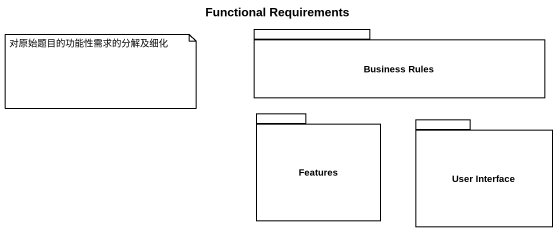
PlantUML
@startuml
title Functional Requirements
package "Business Rules" as Business_Rules {
}
package Features {
}
package "User Interface" as User_Interface {
}
note as N1
  对原始题目的功能性需求的分解及细化
end note
@enduml
